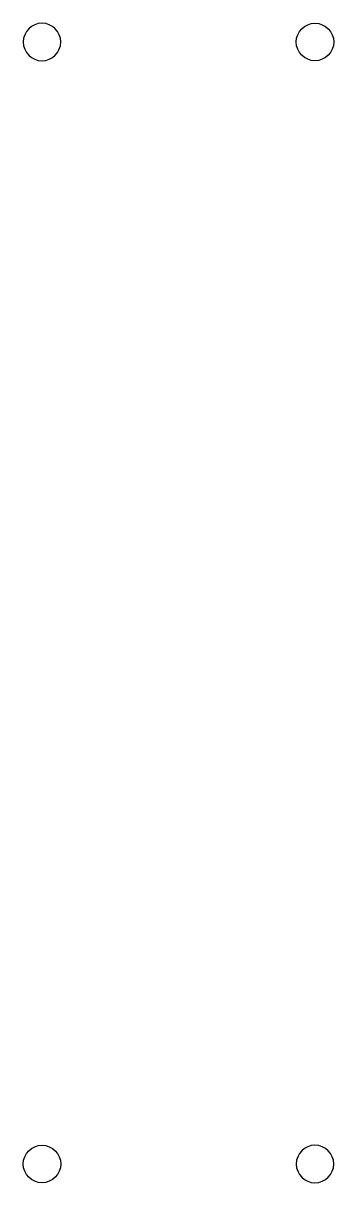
# Model space of a CAD drawing. Header units: millimetres. Extents: x 1.2 to 26.8, y 1.2 to 96.8.
import ezdxf

# ---------------------------------------------------------------- set-up
doc = ezdxf.new("R2010")
doc.units = ezdxf.units.MM
doc.layers.add('outline', color=20, linetype='Continuous', true_color=0xfc3d46)

msp = doc.modelspace()

# ---------------------------------------------------------------- linework, layer by layer
at = {"layer": 'outline', "extrusion": (0, 0, -1)}
for centre in [(-2.75, 95.25), (-25.25, 2.75)]:
    msp.add_circle(centre, 1.55, dxfattribs=at)
at = {"layer": 'outline'}
for centre in [(25.25, 95.25), (2.75, 2.75)]:
    msp.add_circle(centre, 1.55, dxfattribs=at)

doc.saveas('drawing.dxf')
